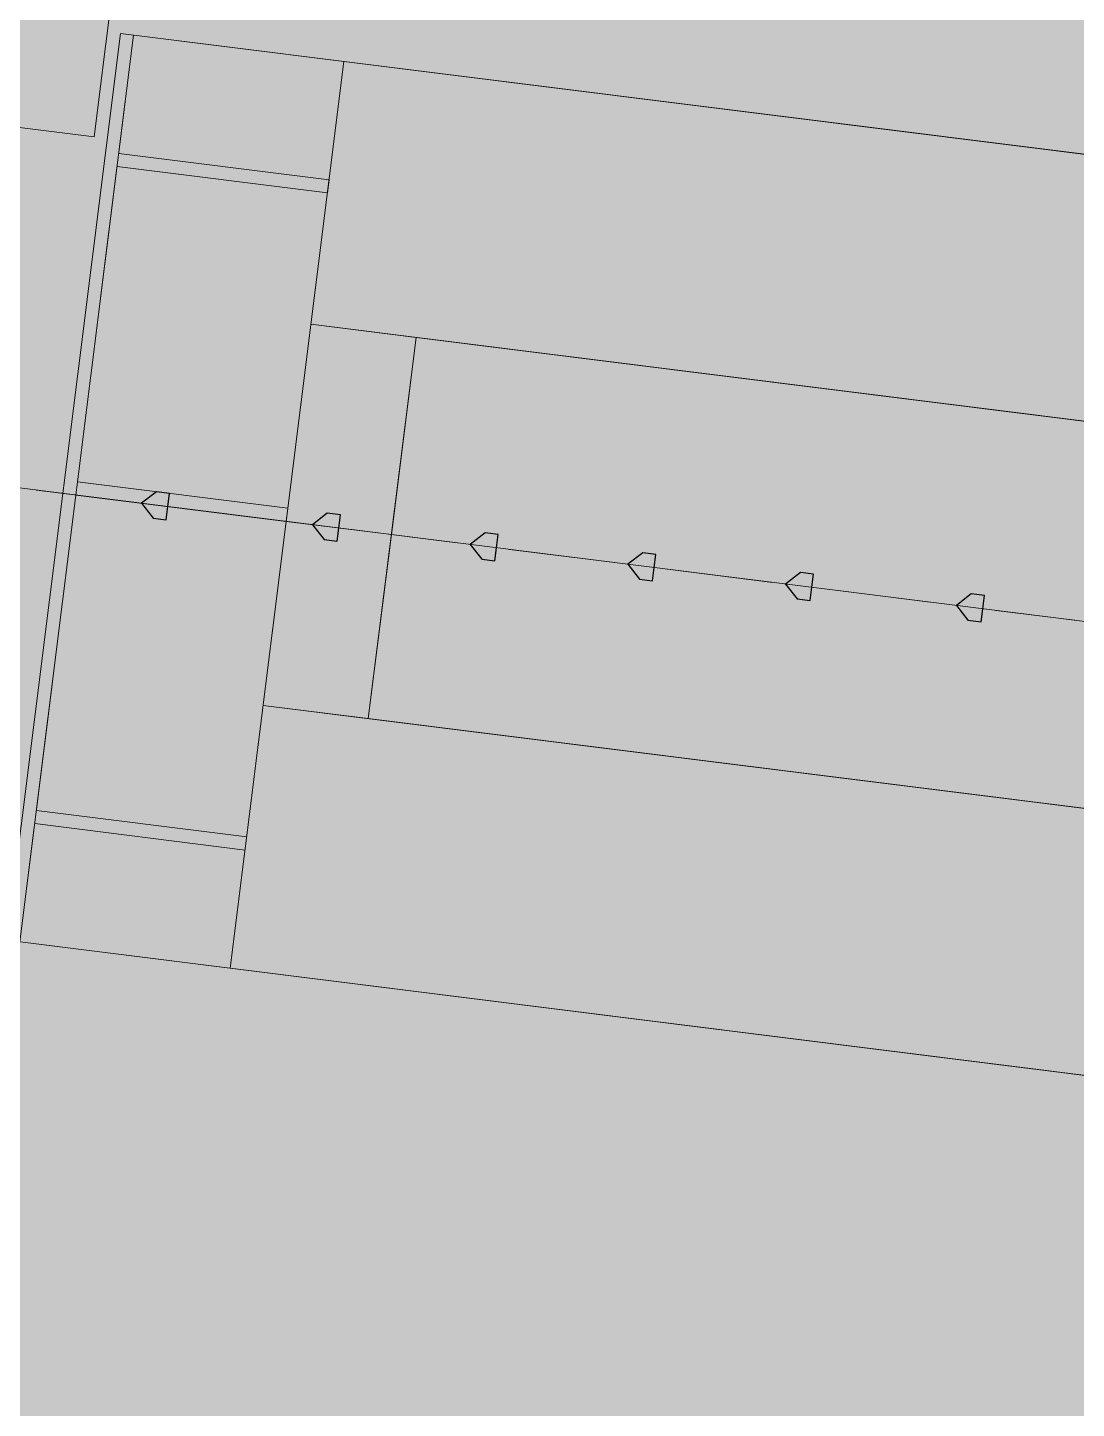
# Model space of a CAD drawing. Header units: metres. Extents: x -4 to 509425, y 7549 to 4732445.
# Drawn here: x 475980.038 to 475980.708, y 4719782.138 to 4719783.02 of the extents above; entities that cross this region are included whole.
import ezdxf

# ---------------------------------------------------------------- set-up
doc = ezdxf.new("R2010")
doc.units = ezdxf.units.M
doc.header["$LTSCALE"] = 0.01
doc.header["$MEASUREMENT"] = 0
doc.layers.get('0').update_dxf_attribs({"lineweight": 0})
doc.layers.add('_SUBESTACIÓN', color=1, linetype='Continuous')
doc.layers.add('SUBESTACION LA VID', color=253, linetype='Continuous')

# ---------------------------------------------------------------- blocks, each defined once
blk = doc.blocks.new('A$Cfff6051d')
at = {"layer": 'SUBESTACION LA VID', "transparency": 33554687}
h = blk.add_hatch(color=256, dxfattribs=at)
h.dxf.hatch_style = 2
h.paths.add_polyline_path([(475980.12742, 4719782.71394), (475980.12847, 4719782.72234), (475980.12007, 4719782.72339), (475980.11062, 4719782.71605), (475980.11796, 4719782.70659), (475980.12636, 4719782.70554)])
h = blk.add_hatch(color=256, dxfattribs=at)
h.dxf.hatch_style = 2
h.paths.add_polyline_path([(475980.12742, 4719782.71394), (475980.12847, 4719782.72234), (475980.12007, 4719782.72339), (475980.11062, 4719782.71605), (475980.11796, 4719782.70659), (475980.12636, 4719782.70554)])
h = blk.add_hatch(color=256, dxfattribs=at)
h.dxf.hatch_style = 2
h.paths.add_polyline_path([(475980.12742, 4719782.71394), (475980.12847, 4719782.72234), (475980.12007, 4719782.72339), (475980.11062, 4719782.71605), (475980.11796, 4719782.70659), (475980.12636, 4719782.70554)])
h = blk.add_hatch(color=256, dxfattribs=at)
h.dxf.hatch_style = 2
h.paths.add_polyline_path([(475980.23662, 4719782.70025), (475980.23767, 4719782.70865), (475980.22927, 4719782.7097), (475980.21982, 4719782.70236), (475980.22717, 4719782.6929), (475980.23557, 4719782.69185)])
h = blk.add_hatch(color=256, dxfattribs=at)
h.dxf.hatch_style = 2
h.paths.add_polyline_path([(475980.23662, 4719782.70025), (475980.23767, 4719782.70865), (475980.22927, 4719782.7097), (475980.21982, 4719782.70236), (475980.22717, 4719782.6929), (475980.23557, 4719782.69185)])
h = blk.add_hatch(color=256, dxfattribs=at)
h.dxf.hatch_style = 2
h.paths.add_polyline_path([(475980.23662, 4719782.70025), (475980.23767, 4719782.70865), (475980.22927, 4719782.7097), (475980.21982, 4719782.70236), (475980.22717, 4719782.6929), (475980.23557, 4719782.69185)])
h = blk.add_hatch(color=256, dxfattribs=at)
h.dxf.hatch_style = 2
h.paths.add_polyline_path([(475980.33743, 4719782.68761), (475980.33848, 4719782.69601), (475980.33008, 4719782.69707), (475980.32063, 4719782.68972), (475980.32797, 4719782.68027), (475980.33637, 4719782.67921)])
h = blk.add_hatch(color=256, dxfattribs=at)
h.dxf.hatch_style = 2
h.paths.add_polyline_path([(475980.33743, 4719782.68761), (475980.33848, 4719782.69601), (475980.33008, 4719782.69707), (475980.32063, 4719782.68972), (475980.32797, 4719782.68027), (475980.33637, 4719782.67921)])
h = blk.add_hatch(color=256, dxfattribs=at)
h.dxf.hatch_style = 2
h.paths.add_polyline_path([(475980.43823, 4719782.67497), (475980.43928, 4719782.68337), (475980.43088, 4719782.68443), (475980.42143, 4719782.67708), (475980.42878, 4719782.66763), (475980.43718, 4719782.66657)])
h = blk.add_hatch(color=256, dxfattribs=at)
h.dxf.hatch_style = 2
h.paths.add_polyline_path([(475980.43823, 4719782.67497), (475980.43928, 4719782.68337), (475980.43088, 4719782.68443), (475980.42143, 4719782.67708), (475980.42878, 4719782.66763), (475980.43718, 4719782.66657)])
h = blk.add_hatch(color=256, dxfattribs=at)
h.dxf.hatch_style = 2
h.paths.add_polyline_path([(475980.53903, 4719782.66234), (475980.54009, 4719782.67074), (475980.53169, 4719782.67179), (475980.52223, 4719782.66444), (475980.52958, 4719782.65499), (475980.53798, 4719782.65394)])
h = blk.add_hatch(color=256, dxfattribs=at)
h.dxf.hatch_style = 2
h.paths.add_polyline_path([(475980.53903, 4719782.66234), (475980.54009, 4719782.67074), (475980.53169, 4719782.67179), (475980.52223, 4719782.66444), (475980.52958, 4719782.65499), (475980.53798, 4719782.65394)])
h = blk.add_hatch(color=256, dxfattribs=at)
h.dxf.hatch_style = 2
h.paths.add_polyline_path([(475980.64824, 4719782.64865), (475980.64929, 4719782.65705), (475980.64089, 4719782.6581), (475980.63144, 4719782.65075), (475980.63878, 4719782.6413), (475980.64718, 4719782.64025)])
h = blk.add_hatch(color=256, dxfattribs=at)
h.dxf.hatch_style = 2
h.paths.add_polyline_path([(475980.64824, 4719782.64865), (475980.64929, 4719782.65705), (475980.64089, 4719782.6581), (475980.63144, 4719782.65075), (475980.63878, 4719782.6413), (475980.64718, 4719782.64025)])
at = {"layer": 'SUBESTACION LA VID', "lineweight": 15}
for p, q in [((475980.09707, 4719783.01637), (475980.02441, 4719782.43676)), ((475980.10547, 4719783.01532), (475980.03281, 4719782.4357)), ((475980.10547, 4719783.01532), (475980.08441, 4719782.84732)), ((475993.10919, 4719781.38505), (475980.09707, 4719783.01637)), ((475980.16721, 4719782.41885), (475980.23988, 4719782.99847)), ((475980.09494, 4719782.93132), (475980.22935, 4719782.91447)), ((475992.93693, 4719781.23601), (475980.21882, 4719782.83047)), ((475980.73224, 4719782.63811), (475979.47219, 4719782.79609)), ((475980.10222, 4719782.7171), (475980.04341, 4719782.72447)), ((475980.10222, 4719782.7171), (475980.04341, 4719782.72447)), ((475980.10222, 4719782.7171), (475980.04341, 4719782.72447)), ((475980.06861, 4719782.72131), (475980.20302, 4719782.70446)), ((475980.20302, 4719782.70446), (475980.14422, 4719782.71183)), ((475980.20302, 4719782.70446), (475980.14422, 4719782.71183)), ((475980.20302, 4719782.70446), (475980.14422, 4719782.71183)), ((475980.30382, 4719782.69182), (475980.24502, 4719782.6992)), ((475980.31223, 4719782.69077), (475980.24502, 4719782.6992)), ((475980.31223, 4719782.69077), (475980.24502, 4719782.6992)), ((475980.41303, 4719782.67813), (475980.34583, 4719782.68656)), ((475980.41303, 4719782.67813), (475980.34583, 4719782.68656)), ((475980.51383, 4719782.6655), (475980.44663, 4719782.67392)), ((475980.51383, 4719782.6655), (475980.44663, 4719782.67392)), ((475980.61464, 4719782.65286), (475980.55583, 4719782.66023)), ((475980.61464, 4719782.65286), (475980.55583, 4719782.66023)), ((475980.70704, 4719782.64127), (475980.65664, 4719782.64759)), ((475980.70704, 4719782.64127), (475980.65664, 4719782.64759)), ((475980.03281, 4719782.4357), (475980.05387, 4719782.6037)), ((475992.90638, 4719780.99239), (475980.18828, 4719782.58685)), ((475980.18828, 4719782.58685), (475980.25548, 4719782.57843)), ((475980.04334, 4719782.5197), (475980.17775, 4719782.50285)), ((475980.04229, 4719782.5113), (475980.17669, 4719782.49445)), ((475993.03653, 4719780.80544), (475980.02441, 4719782.43676))]:
    blk.add_line(p, q, dxfattribs=at)
at = {"layer": 'SUBESTACION LA VID', "lineweight": 0}
for p, q in [((475982.52891, 4719782.54086), (475980.28602, 4719782.82205)), ((475980.16721, 4719782.41885), (475980.02441, 4719782.43676))]:
    blk.add_line(p, q, dxfattribs=at)
at = {"layer": 'SUBESTACION LA VID', "lineweight": 15}
for points in [[(475979.97105, 4719782.96392), (475980.08025, 4719782.95023), (475980.21505, 4719784.02547), (475979.83704, 4719784.07286), (475979.70223, 4719782.99762), (475979.81144, 4719782.98393)], [(475980.16721, 4719782.41885), (475980.02441, 4719782.43676), (475980.09707, 4719783.01637), (475980.23988, 4719782.99847), (475980.16721, 4719782.41885)], [(475982.61718, 4719782.70043), (475980.23988, 4719782.99847), (475980.20302, 4719782.70446), (475980.27022, 4719782.69604), (475980.28602, 4719782.82205), (475980.73964, 4719782.76518)], [(475980.096, 4719782.93972), (475980.2304, 4719782.92287), (475980.22935, 4719782.91447)], [(475980.21882, 4719782.83047), (475980.28602, 4719782.82205), (475980.25548, 4719782.57843)], [(475980.06861, 4719782.72131), (475980.06967, 4719782.72971), (475980.20407, 4719782.71286)], [(475982.54451, 4719782.12081), (475980.16721, 4719782.41885), (475980.20302, 4719782.70446), (475980.27022, 4719782.69604), (475980.25548, 4719782.57843), (475980.7091, 4719782.52156)]]:
    blk.add_lwpolyline(points, dxfattribs=at)
at = {"layer": 'SUBESTACION LA VID', "lineweight": 0}
for points in [[(475980.23988, 4719782.99847), (475990.58069, 4719781.70205), (475982.61718, 4719782.70043)], [(475980.7091, 4719782.52156), (475982.49837, 4719782.29724), (475980.25548, 4719782.57843)], [(475980.16721, 4719782.41885), (475990.50802, 4719781.12243), (475982.54451, 4719782.12081)]]:
    blk.add_lwpolyline(points, dxfattribs=at)
at = {"layer": 'SUBESTACION LA VID'}
for points in [[(475980.12742, 4719782.71394), (475980.12847, 4719782.72234), (475980.12007, 4719782.72339), (475980.11062, 4719782.71605), (475980.11796, 4719782.70659), (475980.12636, 4719782.70554)], [(475980.12742, 4719782.71394), (475980.12847, 4719782.72234), (475980.12007, 4719782.72339), (475980.11062, 4719782.71605), (475980.11796, 4719782.70659), (475980.12636, 4719782.70554)], [(475980.12742, 4719782.71394), (475980.12847, 4719782.72234), (475980.12007, 4719782.72339), (475980.11062, 4719782.71605), (475980.11796, 4719782.70659), (475980.12636, 4719782.70554)], [(475980.23662, 4719782.70025), (475980.23767, 4719782.70865), (475980.22927, 4719782.7097), (475980.21982, 4719782.70236), (475980.22717, 4719782.6929), (475980.23557, 4719782.69185)], [(475980.23662, 4719782.70025), (475980.23767, 4719782.70865), (475980.22927, 4719782.7097), (475980.21982, 4719782.70236), (475980.22717, 4719782.6929), (475980.23557, 4719782.69185)], [(475980.23662, 4719782.70025), (475980.23767, 4719782.70865), (475980.22927, 4719782.7097), (475980.21982, 4719782.70236), (475980.22717, 4719782.6929), (475980.23557, 4719782.69185)], [(475980.33743, 4719782.68761), (475980.33848, 4719782.69601), (475980.33008, 4719782.69707), (475980.32063, 4719782.68972), (475980.32797, 4719782.68027), (475980.33637, 4719782.67921)], [(475980.33743, 4719782.68761), (475980.33848, 4719782.69601), (475980.33008, 4719782.69707), (475980.32063, 4719782.68972), (475980.32797, 4719782.68027), (475980.33637, 4719782.67921)], [(475980.43823, 4719782.67497), (475980.43928, 4719782.68337), (475980.43088, 4719782.68443), (475980.42143, 4719782.67708), (475980.42878, 4719782.66763), (475980.43718, 4719782.66657)], [(475980.43823, 4719782.67497), (475980.43928, 4719782.68337), (475980.43088, 4719782.68443), (475980.42143, 4719782.67708), (475980.42878, 4719782.66763), (475980.43718, 4719782.66657)], [(475980.53903, 4719782.66234), (475980.54009, 4719782.67074), (475980.53169, 4719782.67179), (475980.52223, 4719782.66444), (475980.52958, 4719782.65499), (475980.53798, 4719782.65394)], [(475980.53903, 4719782.66234), (475980.54009, 4719782.67074), (475980.53169, 4719782.67179), (475980.52223, 4719782.66444), (475980.52958, 4719782.65499), (475980.53798, 4719782.65394)], [(475980.64824, 4719782.64865), (475980.64929, 4719782.65705), (475980.64089, 4719782.6581), (475980.63144, 4719782.65075), (475980.63878, 4719782.6413), (475980.64718, 4719782.64025)], [(475980.64824, 4719782.64865), (475980.64929, 4719782.65705), (475980.64089, 4719782.6581), (475980.63144, 4719782.65075), (475980.63878, 4719782.6413), (475980.64718, 4719782.64025)]]:
    blk.add_lwpolyline(points, close=True, dxfattribs=at)
at = {"layer": 'SUBESTACION LA VID', "lineweight": 0}
for points in [[(475980.12742, 4719782.71394), (475980.12847, 4719782.72234), (475980.12007, 4719782.72339), (475980.11062, 4719782.71605), (475980.11796, 4719782.70659), (475980.12636, 4719782.70554)], [(475980.12742, 4719782.71394), (475980.12847, 4719782.72234), (475980.12007, 4719782.72339), (475980.11062, 4719782.71605), (475980.11796, 4719782.70659), (475980.12636, 4719782.70554)], [(475980.12742, 4719782.71394), (475980.12847, 4719782.72234), (475980.12007, 4719782.72339), (475980.11062, 4719782.71605), (475980.11796, 4719782.70659), (475980.12636, 4719782.70554)], [(475980.23662, 4719782.70025), (475980.23767, 4719782.70865), (475980.22927, 4719782.7097), (475980.21982, 4719782.70236), (475980.22717, 4719782.6929), (475980.23557, 4719782.69185)], [(475980.23662, 4719782.70025), (475980.23767, 4719782.70865), (475980.22927, 4719782.7097), (475980.21982, 4719782.70236), (475980.22717, 4719782.6929), (475980.23557, 4719782.69185)], [(475980.23662, 4719782.70025), (475980.23767, 4719782.70865), (475980.22927, 4719782.7097), (475980.21982, 4719782.70236), (475980.22717, 4719782.6929), (475980.23557, 4719782.69185)], [(475980.33743, 4719782.68761), (475980.33848, 4719782.69601), (475980.33008, 4719782.69707), (475980.32063, 4719782.68972), (475980.32797, 4719782.68027), (475980.33637, 4719782.67921)], [(475980.33743, 4719782.68761), (475980.33848, 4719782.69601), (475980.33008, 4719782.69707), (475980.32063, 4719782.68972), (475980.32797, 4719782.68027), (475980.33637, 4719782.67921)], [(475980.43823, 4719782.67497), (475980.43928, 4719782.68337), (475980.43088, 4719782.68443), (475980.42143, 4719782.67708), (475980.42878, 4719782.66763), (475980.43718, 4719782.66657)], [(475980.43823, 4719782.67497), (475980.43928, 4719782.68337), (475980.43088, 4719782.68443), (475980.42143, 4719782.67708), (475980.42878, 4719782.66763), (475980.43718, 4719782.66657)], [(475980.53903, 4719782.66234), (475980.54009, 4719782.67074), (475980.53169, 4719782.67179), (475980.52223, 4719782.66444), (475980.52958, 4719782.65499), (475980.53798, 4719782.65394)], [(475980.53903, 4719782.66234), (475980.54009, 4719782.67074), (475980.53169, 4719782.67179), (475980.52223, 4719782.66444), (475980.52958, 4719782.65499), (475980.53798, 4719782.65394)], [(475980.64824, 4719782.64865), (475980.64929, 4719782.65705), (475980.64089, 4719782.6581), (475980.63144, 4719782.65075), (475980.63878, 4719782.6413), (475980.64718, 4719782.64025)], [(475980.64824, 4719782.64865), (475980.64929, 4719782.65705), (475980.64089, 4719782.6581), (475980.63144, 4719782.65075), (475980.63878, 4719782.6413), (475980.64718, 4719782.64025)]]:
    blk.add_lwpolyline(points, close=True, dxfattribs=at)

msp = doc.modelspace()

# ---------------------------------------------------------------- hatches: boundary and pattern name
at = {"layer": '_SUBESTACIÓN', "transparency": 33554559}
h = msp.add_hatch(color=1, dxfattribs=at)
h.dxf.hatch_style = 1
h.paths.add_polyline_path([(475968.63988, 4719805.82503), (476089.93862, 4719790.61504), (476078.16862, 4719696.74002), (475956.86864, 4719711.95017)])

# ---------------------------------------------------------------- block references
at = {"linetype": 'Continuous'}
msp.add_blockref('A$Cfff6051d', (0, 0), dxfattribs=at)

doc.saveas('drawing.dxf')
